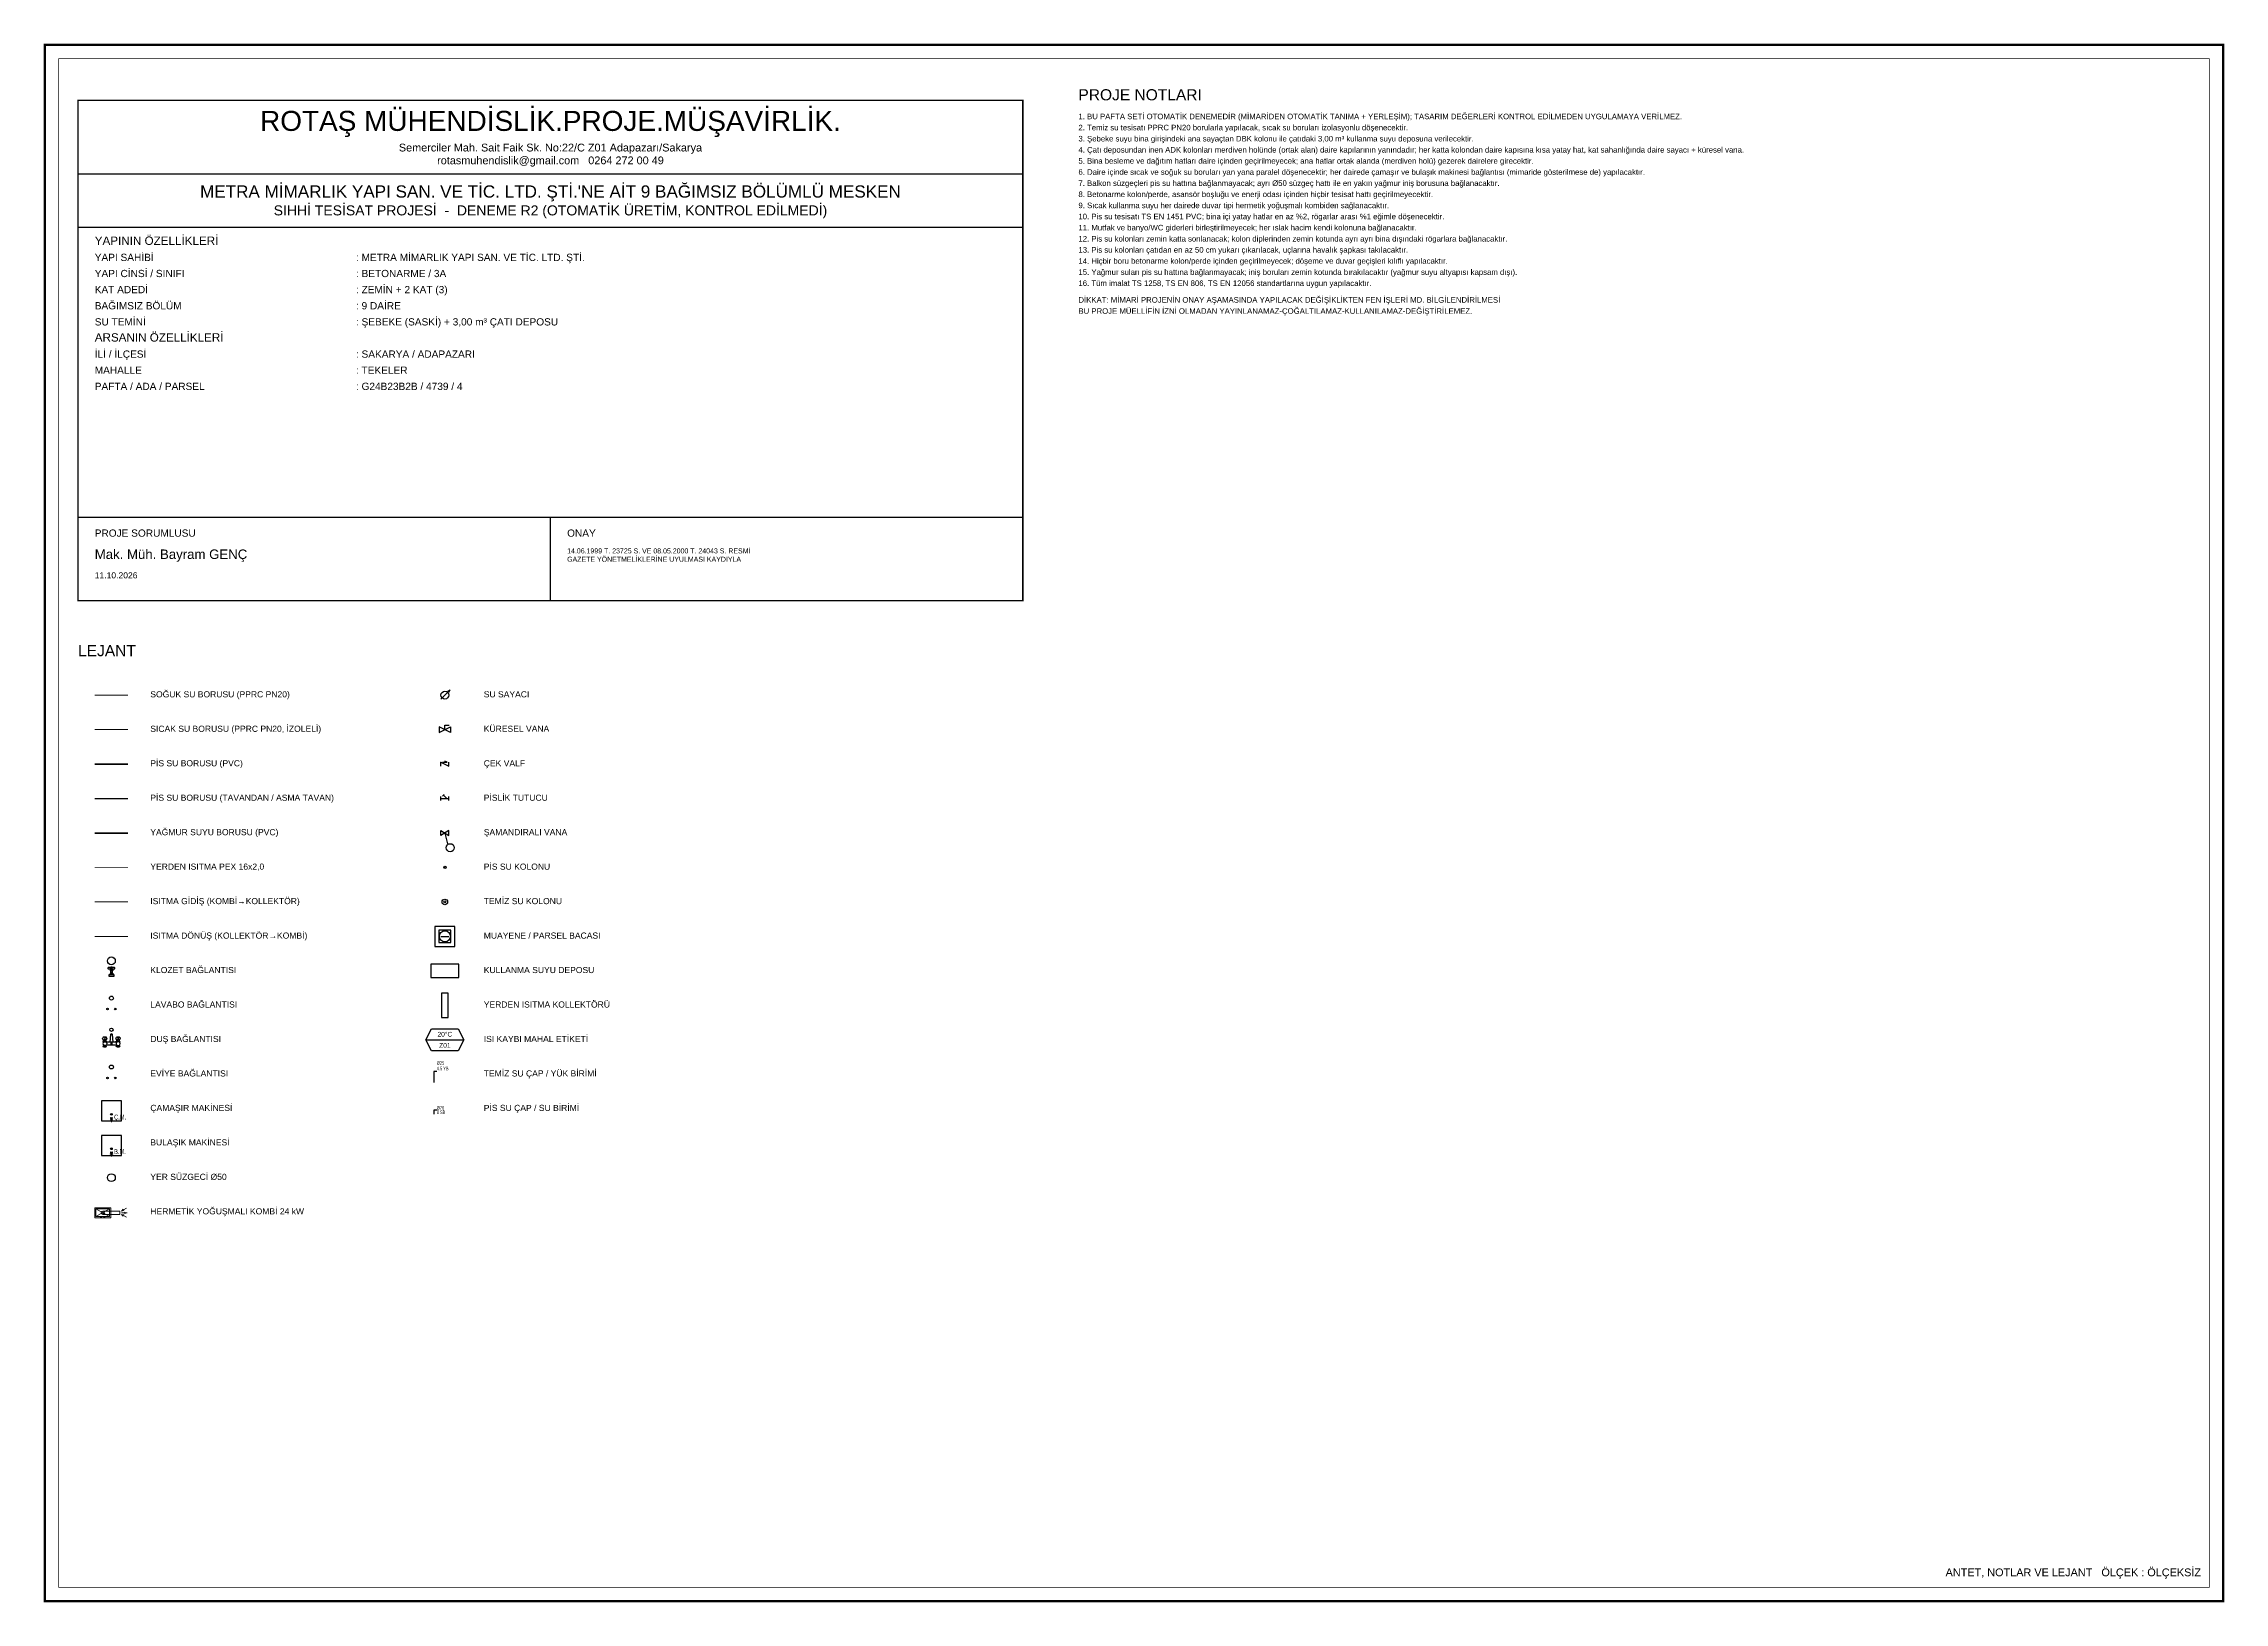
# Model space of a CAD drawing. Header units: centimetres. Extents: x -3962 to 30527, y -2 to 2802.
# Drawn here: x -3962 to -38, y -2 to 2802 of the extents above; entities that cross this region are included whole.
import ezdxf
from ezdxf.enums import TextEntityAlignment as Align

# ---------------------------------------------------------------- set-up
doc = ezdxf.new("R2010")
doc.units = ezdxf.units.CM
for name, pattern in [('BASMA HATTI', [31, 25, -6]), ('DASHED', [18, 12, -6]), ('ISITMA DONUS HATTI', [26, 20, -6]), ('PIS', [38, 30, -8]), ('PISSU HATTI', [26, 20, -6]), ('YAGMUR HATTI', [36, 30, -6])]:
    doc.linetypes.add(name, pattern=pattern)
for name, color, linetype in [('MD-YUK-BIRIMI', 7, 'Continuous'), ('MTY-PISSU-CAP', 211, 'CONTINUOUS'), ('MTY-PISSU-KOLON', 211, 'DASHED'), ('MTY-TEFRIS', 15, 'CONTINUOUS'), ('MTY-TEMIZSU-CAP', 101, 'CONTINUOUS'), ('MTY-VANA', 1, 'CONTINUOUS'), ('MTY-YUK-BIRIMI', 7, 'CONTINUOUS'), ('ROTAS-ISIKAYBIMAHAL', 2, 'CONTINUOUS'), ('ROTAS-ISITMA-DONUS-BORU', 30, 'ISITMA DONUS HATTI'), ('ROTAS-ISITMA-GIDIS-BORU', 10, 'CONTINUOUS'), ('ROTAS-KOLLETOR', 7, 'CONTINUOUS'), ('ROTAS-PAFTA', 7, 'CONTINUOUS'), ('ROTAS-PEX-BORU', 1, 'CONTINUOUS'), ('ROTAS-PIS-SU-BORUSU', 6, 'PIS'), ('ROTAS-PISSU-BORU-TAVANDAN', 6, 'PISSU HATTI'), ('ROTAS-RAST-TEM-SU-DEPOSU', 11, 'CONTINUOUS'), ('ROTAS-ROGAR', 5, 'CONTINUOUS'), ('ROTAS-SICAKSU-BORU', 1, 'BASMA HATTI'), ('ROTAS-SOGUKSU-BORU', 5, 'CONTINUOUS'), ('ROTAS-TEFRIS', 15, 'CONTINUOUS'), ('ROTAS-VANA', 1, 'CONTINUOUS'), ('ROTAS-YAGMUR-BORUSU', 3, 'YAGMUR HATTI'), ('ROTAS-YAZI', 7, 'CONTINUOUS')]:
    doc.layers.add(name, color=color, linetype=linetype)
doc.styles.add('CAP', font='wturkce.SHX', dxfattribs={"width": 0.65})
doc.styles.add('MTY_CAP', font='wturkce.SHX', dxfattribs={"width": 0.65, "height": 20})
doc.styles.add('MTYCAPLT', font='arial.ttf', dxfattribs={"width": 0.65, "height": 1})
doc.styles.add('ROTAS', font='arial.ttf')

# ---------------------------------------------------------------- blocks, each defined once
blk = doc.blocks.new('KLOZET1')
at = {"layer": 'MTY-TEFRIS', "color": 15}
blk.add_lwpolyline([(-3.9, 11.4, 0.414214), (-4.5, 10.8), (-4.5, 10.3, 0.414214), (-3.9, 9.7), (3.9, 9.7, 0.414214), (4.5, 10.3), (4.5, 10.8, 0.414214), (3.9, 11.4)], format="xyb", close=True, dxfattribs=at)
for points in [[(3, 0), (-3, 0), (-3, 2.3), (3, 2.3)], [(-0.8, 11.5), (0.8, 11.5), (0.8, 12), (-0.8, 12)], [(-0.8, 8.9), (0.8, 8.9), (0.8, 9.7), (-0.8, 9.7)]]:
    blk.add_lwpolyline(points, close=True, dxfattribs=at)
for points in [[(-1.6, 8.6), (-1.6, 7.5)], [(-1.6, 4.4), (-1.6, 3.4)], [(-1.3, 3.2), (-1.3, 2.3), (1.4, 2.3), (1.4, 3.2)], [(-1.2, 7.2), (-1.2, 4.8)], [(1.1, 8.9), (-1.1, 8.9)], [(-1.1, 7.3), (1.1, 7.3)], [(1.1, 4.7), (-1.1, 4.7)], [(-1.1, 3.1), (1.1, 3.1)], [(-0.5, 8.6), (-0.5, 7.5)], [(-0.5, 4.4), (-0.5, 3.4)], [(0.6, 8.6), (0.6, 7.5)], [(0.6, 4.4), (0.6, 3.4)], [(1.3, 4.8), (1.3, 5.2), (1.3, 7.2)], [(1.7, 8.6), (1.7, 7.5)], [(1.7, 4.4), (1.7, 3.4)]]:
    blk.add_lwpolyline(points, dxfattribs=at)
at = {"layer": 'MTY-TEFRIS', "color": 15, "elevation": 0}
for points in [[(-1, 10.3), (-1, 10.8, -0.414214), (-0.4, 11.4)], [(1, 10.3), (1, 10.8, 0.414214), (0.4, 11.4)]]:
    blk.add_lwpolyline(points, format="xyb", dxfattribs=at)
at = {"layer": 'MTY-TEFRIS', "color": 6}
blk.add_circle((0, 20), 5, dxfattribs=at)
at = {"layer": 'MTY-TEFRIS', "color": 15}
for centre, radius, start, end in [((-1.1, 8.1), 0.734, 41.7592, 138.241), ((-1.1, 8), 0.734, 221.7593, 318.2408), ((-1.1, 4), 0.734, 41.7592, 138.241), ((-1.1, 3.8), 0.734, 221.7593, 318.2408), ((-0.4, 10.3, 0), 0.641, 179.9998, 270.0001), ((0, 8.1), 0.734, 41.7592, 138.241), ((0, 8), 0.734, 221.7593, 318.2408), ((0, 4), 0.734, 41.7592, 138.241), ((0, 3.8), 0.734, 221.7593, 318.2408), ((0.4, 10.3, 0), 0.641, 270.0001, 0), ((1.1, 8.1), 0.734, 41.7592, 138.241), ((1.1, 8), 0.734, 221.7593, 318.2408), ((1.1, 4), 0.734, 41.7592, 138.241), ((1.1, 3.8), 0.734, 221.7593, 318.2408)]:
    blk.add_arc(centre, radius, start, end, dxfattribs=at)
at = {"layer": 'MD-YUK-BIRIMI', "color": 6, "style": 'MTYCAPLT', "width": 0.65}
for tag, p in [('PSCP_001', (-1.3, 24.5)), ('PS_001', (-0.6, 19.5))]:
    blk.add_attdef(tag, p, '', height=1, dxfattribs=at)
at = {"layer": 'MD-YUK-BIRIMI', "color": 3, "style": 'MTYCAPLT', "width": 0.65}
for tag, p in [('SOCP_001', (-1.3, 1.8)), ('SO_001', (-0.7, -0.5))]:
    blk.add_attdef(tag, p, '', height=1, dxfattribs=at)
blk = doc.blocks.new('LAVABO1')
at = {"layer": 'MTY-TEFRIS', "color": 3, "ltscale": 10}
blk.add_circle((-5, 1), 1, dxfattribs=at)
at = {"layer": 'MTY-TEFRIS', "color": 6}
blk.add_circle((0, 15), 2.5, dxfattribs=at)
at = {"layer": 'MTY-TEFRIS', "color": 1, "ltscale": 10}
blk.add_circle((5, 1), 1, dxfattribs=at)
at = {"layer": 'MD-YUK-BIRIMI', "color": 3, "style": 'MTYCAPLT', "width": 0.65}
for tag, p in [('SOCP_001', (-6.3, -0.5)), ('SO_001', (-5.7, 0.5))]:
    blk.add_attdef(tag, p, '', height=1, dxfattribs=at)
at = {"layer": 'MD-YUK-BIRIMI', "color": 6, "style": 'MTYCAPLT', "width": 0.65}
for tag, p in [('PSCP_001', (-1.3, 17)), ('PS_001', (-0.6, 14.5))]:
    blk.add_attdef(tag, p, '', height=1, dxfattribs=at)
at = {"layer": 'MD-YUK-BIRIMI', "color": 1, "style": 'MTYCAPLT', "width": 0.65}
for tag, p in [('SCCP_001', (3.7, -0.5)), ('SC_001', (4.4, 0.5))]:
    blk.add_attdef(tag, p, '', height=1, dxfattribs=at)
blk = doc.blocks.new('DUS TEKNESI1')
at = {"layer": 'MTY-TEFRIS'}
for points in [[(-10, 13.9), (-10, 12.2, -0.146062), (-11.3, 8.9, 0.113221), (-13.3, 11.5, -0.416893), (-13.3, 12)], [(-6.7, 12, -0.17585), (-7.5, 13.9), (-12.5, 13.9, -0.17585), (-13.3, 12)], [(-12.8, 0.5), (-12.8, 0), (-10, 0), (-7.2, 0), (-7.2, 0.5, 0.153746), (-12.8, 0.5), (-10, 0.5), (-7.2, 0.5)], [(-8.6, 6.9, -0.601952), (-8.6, 1.6), (-8.6, 0.8)], [(0, 18.4), (-0.6, 18.4, 0.391322), (-1.3, 17.8), (-2.2, 6.3)], [(0, 18.4), (0.6, 18.4, -0.391322), (1.3, 17.8), (2.2, 6.3)], [(6.7, 12, 0.17585), (7.5, 13.9), (12.5, 13.9, 0.17585), (13.3, 12)], [(8.6, 6.9, 0.601952), (8.6, 1.6), (11.4, 1.6, 0.601952), (11.4, 6.9)], [(12.8, 0.5), (12.8, 0), (10, 0), (7.2, 0), (7.2, 0.5, -0.153746), (12.8, 0.5), (10, 0.5), (7.2, 0.5)], [(10, 13.9), (10, 12.2, 0.146062), (11.3, 8.9, -0.113221), (13.3, 11.5)]]:
    blk.add_lwpolyline(points, format="xyb", dxfattribs=at)
for points in [[(-12.8, 7.5), (-10, 7.5), (-7.2, 7.5), (-7.2, 8), (-10, 8), (-12.8, 8)], [(-8.6, 0), (-8.6, -1), (-11.4, -1), (-11.4, 0)], [(12.8, 7.5), (10, 7.5), (7.2, 7.5), (7.2, 8), (10, 8), (12.8, 8)], [(11.4, 0), (11.4, -1), (8.6, -1), (8.6, 0)]]:
    blk.add_lwpolyline(points, close=True, dxfattribs=at)
for points in [[(-11.6, 9.5), (-11.6, 8)], [(-11.4, 7.5), (-11.4, 6.9), (-8.6, 6.9)], [(-8.6, 1.6), (-11.4, 1.6), (-11.4, 0.8)], [(-8.6, 7.5), (-8.6, 6.9)], [(-8.4, 9.5), (-8.4, 8)], [(7.8, 6.3), (-7.8, 6.3)], [(-7.8, 2.3), (7.8, 2.3)], [(8.4, 9.5), (8.4, 8)], [(11.4, 7.5), (11.4, 6.9), (8.6, 6.9)], [(8.6, 7.5), (8.6, 6.9)], [(8.6, 1.6), (8.6, 0.8)], [(11.4, 1.6), (11.4, 0.8)], [(11.6, 9.5), (11.6, 8)]]:
    blk.add_lwpolyline(points, dxfattribs=at)
at = {"layer": 'MTY-TEFRIS', "color": 6}
blk.add_circle((0, 25), 2.5, dxfattribs=at)
at = {"layer": 'MTY-TEFRIS'}
for centre, radius, start, end in [((-10, 4.3), 2.96, 117.9084, 242.0919), ((-10, 2.2), 11.8, 79.4131, 100.5868), ((-3.8, 12.8), 6.25, 185.208, 218.4476), ((-2, 5.9), 7.27, 130.2551, 156.0938), ((-6.9, 11.7), 0.344, 310.5655, 41.0891), ((0, 17.2), 1.6, 330.6975, 209.3026), ((0, 4.3), 1.37, 90.0002, 270.0001), ((0, 4.3), 1.37, 270.0001, 90.0002), ((6.9, 11.7), 0.344, 138.9108, 229.4346), ((2, 5.9), 7.27, 23.9063, 49.7447), ((10, 2.2), 11.8, 79.4131, 100.5868), ((3.8, 12.8), 6.25, 321.5525, 354.7921), ((13.1, 11.7), 0.344, 310.5655, 41.0891)]:
    blk.add_arc(centre, radius, start, end, dxfattribs=at)
at = {"layer": 'MD-YUK-BIRIMI', "color": 3, "style": 'MTYCAPLT', "width": 0.65}
for tag, p in [('SO_001', (-10.7, -0.5)), ('SOCP_001', (-11.3, -1.5))]:
    blk.add_attdef(tag, p, '', height=1, dxfattribs=at)
at = {"layer": 'MD-YUK-BIRIMI', "color": 6, "style": 'MTYCAPLT', "width": 0.65}
for tag, p in [('PSCP_001', (-1.3, 27)), ('PS_001', (-0.6, 24.5))]:
    blk.add_attdef(tag, p, '', height=1, dxfattribs=at)
at = {"layer": 'MD-YUK-BIRIMI', "color": 1, "style": 'MTYCAPLT', "width": 0.65}
for tag, p in [('SC_001', (9.4, -0.5)), ('SCCP_001', (8.7, -1.5))]:
    blk.add_attdef(tag, p, '', height=1, dxfattribs=at)
blk = doc.blocks.new('EVIYE1')
at = {"layer": 'MTY-TEFRIS', "color": 3, "ltscale": 10}
blk.add_circle((-5, 1), 1, dxfattribs=at)
at = {"layer": 'MTY-TEFRIS', "color": 6}
blk.add_circle((0, 15), 2.5, dxfattribs=at)
at = {"layer": 'MTY-TEFRIS', "color": 1, "ltscale": 10}
blk.add_circle((5, 1), 1, dxfattribs=at)
at = {"layer": 'MD-YUK-BIRIMI', "color": 3, "style": 'MTYCAPLT', "width": 0.65}
for tag, p in [('SOCP_001', (-6.3, -0.5)), ('SO_001', (-5.7, 0.5))]:
    blk.add_attdef(tag, p, '', height=1, dxfattribs=at)
at = {"layer": 'MD-YUK-BIRIMI', "color": 6, "style": 'MTYCAPLT', "width": 0.65}
for tag, p in [('PSCP_001', (-1.3, 17)), ('PS_001', (-0.6, 14.5))]:
    blk.add_attdef(tag, p, '', height=1, dxfattribs=at)
at = {"layer": 'MD-YUK-BIRIMI', "color": 1, "style": 'MTYCAPLT', "width": 0.65}
for tag, p in [('SCCP_001', (3.7, -0.5)), ('SC_001', (4.4, 0.5))]:
    blk.add_attdef(tag, p, '', height=1, dxfattribs=at)
blk = doc.blocks.new('CAMASIR MAKINASI1')
at = {"layer": 'MTY-TEFRIS'}
for p, q in [((-0.9, 0), (-0.9, -1.5)), ((-0.9, -1.5), (1.1, -1.5)), ((1.1, -1.5), (1.1, 0))]:
    blk.add_line(p, q, dxfattribs=at)
for points in [[(-30, 0), (30, 0), (30, 60), (-30, 60)], [(2.5, 0.4), (2.5, 0), (-2.5, 0), (-2.5, 0.4)]]:
    blk.add_lwpolyline(points, close=True, dxfattribs=at)
for points in [[(-1.8, 8.2, 0.414214), (-1.4, 8.2), (-1.3, 8.2, 0.414214), (-1.3, 8.7), (-2.1, 9.4, 0.414214), (-2.5, 9.4), (-2.6, 9.3, 0.414214), (-2.6, 8.9)], [(-1.8, 5.3, -0.414214), (-1.4, 5.3), (-1.3, 5.2, -0.414214), (-1.3, 4.8), (-2.1, 4, -0.414214), (-2.5, 4), (-2.6, 4.1, -0.414214), (-2.6, 4.6)], [(1.5, 8.7, 0.414214), (1.5, 8.2), (1.6, 8.2, 0.414214), (2, 8.2), (2.8, 8.9, 0.414214), (2.8, 9.3), (2.7, 9.4, 0.414214), (2.3, 9.4)], [(1.5, 4.8, -0.414214), (1.5, 5.2), (1.6, 5.3, -0.414214), (2, 5.3), (2.8, 4.6, -0.414214), (2.8, 4.1), (2.7, 4, -0.414214), (2.3, 4)]]:
    blk.add_lwpolyline(points, format="xyb", close=True, dxfattribs=at)
for points in [[(-1.5, 8.1), (-1.1, 7.7)], [(-1.5, 5.3), (-1.1, 5.7)], [(-1.3, 8.3), (-0.9, 7.9)], [(-1.3, 5.2), (-0.9, 5.6)], [(-0.9, 4.4), (-0.9, 0.4)], [(1.5, 8.3), (1.1, 7.9)], [(1.5, 5.2), (1.1, 5.6)], [(1.1, 4.4), (1.1, 0.4)], [(1.6, 8.1), (1.3, 7.7)], [(1.6, 5.3), (1.3, 5.7)]]:
    blk.add_lwpolyline(points, dxfattribs=at)
at = {"layer": 'MTY-TEFRIS', "color": 6}
blk.add_circle((0, 20), 2.5, dxfattribs=at)
at = {"layer": 'MTY-TEFRIS'}
for radius in [1.54, 0.581]:
    blk.add_circle((0.1, 6.7), radius, dxfattribs=at)
for start, end in [(143.13402, 216.86567), (53.13416, 126.86603), (233.13424, 306.86588), (323.13387, 36.86588)]:
    blk.add_arc((0.1, 6.7), 2.51, start, end, dxfattribs=at)
at = {"layer": 'MD-YUK-BIRIMI', "color": 6, "style": 'MTYCAPLT', "width": 0.65}
for tag, p in [('PSCP_001', (-1.3, 22)), ('PS_001', (-0.6, 19.5))]:
    blk.add_attdef(tag, p, '', height=1, dxfattribs=at)
at = {"layer": 'MD-YUK-BIRIMI', "color": 3, "style": 'MTYCAPLT', "width": 0.65}
for tag, p in [('SO_001', (-0.7, -0.5)), ('SOCP_001', (-1.2, -2))]:
    blk.add_attdef(tag, p, '', height=1, dxfattribs=at)
at = {"layer": 'MTY-TEFRIS', "color": 15, "style": 'MTYCAPLT', "width": 0.65}
blk.add_text('Ç.M.', height=15, dxfattribs=at).set_placement((8.1, 11.6), align=Align.MIDDLE_LEFT)
blk = doc.blocks.new('BULASIK MAKINASI1')
at = {"layer": 'MTY-TEFRIS'}
for p, q in [((-0.9, 0), (-0.9, -1.5)), ((-0.9, -1.5), (1.1, -1.5)), ((1.1, -1.5), (1.1, 0))]:
    blk.add_line(p, q, dxfattribs=at)
at = {"layer": 'MTY-TEFRIS', "color": 15}
blk.add_lwpolyline([(-30, 0), (30, 0), (30, 60), (-30, 60)], close=True, dxfattribs=at)
at = {"layer": 'MTY-TEFRIS'}
for points in [[(-1.8, 8.2, 0.414214), (-1.4, 8.2), (-1.3, 8.2, 0.414214), (-1.3, 8.7), (-2.1, 9.4, 0.414214), (-2.5, 9.4), (-2.6, 9.3, 0.414214), (-2.6, 8.9)], [(-1.8, 5.3, -0.414214), (-1.4, 5.3), (-1.3, 5.2, -0.414214), (-1.3, 4.8), (-2.1, 4, -0.414214), (-2.5, 4), (-2.6, 4.1, -0.414214), (-2.6, 4.6)], [(1.5, 8.7, 0.414214), (1.5, 8.2), (1.6, 8.2, 0.414214), (2, 8.2), (2.8, 8.9, 0.414214), (2.8, 9.3), (2.7, 9.4, 0.414214), (2.3, 9.4)], [(1.5, 4.8, -0.414214), (1.5, 5.2), (1.6, 5.3, -0.414214), (2, 5.3), (2.8, 4.6, -0.414214), (2.8, 4.1), (2.7, 4, -0.414214), (2.3, 4)]]:
    blk.add_lwpolyline(points, format="xyb", close=True, dxfattribs=at)
blk.add_lwpolyline([(2.5, 0.4), (2.5, 0), (-2.5, 0), (-2.5, 0.4)], close=True, dxfattribs=at)
for points in [[(-1.5, 8.1), (-1.1, 7.7)], [(-1.5, 5.3), (-1.1, 5.7)], [(-1.3, 8.3), (-0.9, 7.9)], [(-1.3, 5.2), (-0.9, 5.6)], [(-0.9, 4.4), (-0.9, 0.4)], [(1.5, 8.3), (1.1, 7.9)], [(1.5, 5.2), (1.1, 5.6)], [(1.1, 4.4), (1.1, 0.4)], [(1.6, 8.1), (1.3, 7.7)], [(1.6, 5.3), (1.3, 5.7)]]:
    blk.add_lwpolyline(points, dxfattribs=at)
at = {"layer": 'MTY-TEFRIS', "color": 6}
blk.add_circle((0, 20), 2.5, dxfattribs=at)
at = {"layer": 'MTY-TEFRIS'}
for radius in [1.54, 0.581]:
    blk.add_circle((0.1, 6.7), radius, dxfattribs=at)
for start, end in [(143.13402, 216.86567), (53.13416, 126.86603), (233.13424, 306.86588), (323.13387, 36.86588)]:
    blk.add_arc((0.1, 6.7), 2.51, start, end, dxfattribs=at)
at = {"layer": 'MD-YUK-BIRIMI', "color": 6, "style": 'MTYCAPLT', "width": 0.65}
for tag, p in [('PSCP', (0, 22.5)), ('PS', (0, 20))]:
    blk.add_attdef(tag, text='', height=1, dxfattribs=at).set_placement(p, align=Align.MIDDLE_CENTER)
at = {"layer": 'MD-YUK-BIRIMI', "color": 3, "style": 'MTYCAPLT', "width": 0.65}
for tag, p in [('SO', (0, 0)), ('SOCP', (0.1, -1.5))]:
    blk.add_attdef(tag, text='', height=1, dxfattribs=at).set_placement(p, align=Align.MIDDLE_CENTER)
at = {"layer": 'MTY-TEFRIS', "color": 15, "style": 'MTYCAPLT', "width": 0.65}
blk.add_text('B.M.', height=15, dxfattribs=at).set_placement((8.1, 11.6), align=Align.MIDDLE_LEFT)
blk = doc.blocks.new('YER SUZGECI DN501')
at = {"layer": 'MTY-TEFRIS', "color": 6}
blk.add_circle((0, 0), 3.5, dxfattribs=at)
at = {"layer": 'MD-YUK-BIRIMI', "color": 6, "style": 'MTYCAPLT', "width": 0.65}
for tag, p in [('PSCP_001', (-1.3, 0.7)), ('PS_001', (-0.6, -0.5))]:
    blk.add_attdef(tag, p, '', height=1, dxfattribs=at)
blk = doc.blocks.new('KOMBI1')
at = {"layer": 'MTY-TEFRIS', "color": 1, "lineweight": 20, "ltscale": 40}
for p, q in [((19.5, 17.5), (3.4, 26.6)), ((19.5, 12.5), (3.4, 3.4)), ((18.9, 15), (28.9, 15)), ((23.9, 20), (23.9, 10)), ((44.4, 26.6), (28.2, 17.5)), ((44.4, 3.4), (28.2, 12.5))]:
    blk.add_line(p, q, dxfattribs=at)
at = {"layer": 'MTY-TEFRIS', "color": 7, "lineweight": 20, "ltscale": 40}
for p, q in [((23.9, 20), (75.3, 20)), ((23.9, 10), (75.3, 10)), ((75.3, 20), (75.3, 10)), ((85.4, 25.3), (80.3, 20)), ((87.4, 21.8), (80.3, 20)), ((80.3, 15), (90.3, 15)), ((87.4, 8.2), (80.3, 10)), ((85.4, 4.7), (80.3, 10)), ((86.4, 23.6), (85.4, 25.3)), ((86.4, 6.5), (85.4, 4.7)), ((95, 28.6), (86.4, 23.6)), ((86.4, 23.6), (87.4, 21.8)), ((86.4, 6.5), (87.4, 8.2)), ((95, 1.4), (86.4, 6.5)), ((90.3, 15), (90.3, 17)), ((90.3, 17), (97.3, 15)), ((90.3, 15), (90.3, 13)), ((90.3, 13), (97.3, 15))]:
    blk.add_line(p, q, dxfattribs=at)
blk.add_lwpolyline([(0, 0), (47.8, 0), (47.8, 30), (0, 30)], close=True, dxfattribs=at)
at = {"layer": 'MTY-TEFRIS', "color": 1, "lineweight": 20, "ltscale": 40}
blk.add_lwpolyline([(3.4, 3.4), (44.4, 3.4), (44.4, 26.6), (3.4, 26.6)], close=True, dxfattribs=at)
at = {"layer": 'MTY-TEFRIS', "color": 3, "ltscale": 10}
blk.add_circle((18.9, 1), 1, dxfattribs=at)
at = {"layer": 'MTY-TEFRIS', "color": 7, "lineweight": 20, "ltscale": 40}
blk.add_circle((23.9, 15), 5, dxfattribs=at)
at = {"layer": 'MTY-TEFRIS', "color": 1, "ltscale": 10}
blk.add_circle((28.9, 1), 1, dxfattribs=at)
at = {"layer": 'MD-YUK-BIRIMI', "color": 3, "style": 'MTYCAPLT', "width": 0.65}
for tag, p in [('SOCP_001', (17.6, -0.5)), ('SO_001', (18.2, 0.5))]:
    blk.add_attdef(tag, p, '', height=1, dxfattribs=at)
at = {"layer": 'MD-YUK-BIRIMI', "color": 1, "style": 'MTYCAPLT', "width": 0.65}
for tag, p in [('SCCP_001', (27.6, -0.5)), ('SC_001', (28.3, 0.5))]:
    blk.add_attdef(tag, p, '', height=1, dxfattribs=at)
blk = doc.blocks.new('MTY-SU SAYACI')
at = {"layer": 'MTY-VANA'}
blk.add_hatch(color=256, dxfattribs=at).paths.add_polyline_path([(9.8, 9.8), (5.6, 7), (7, 5.6)])
for p, q in [((-7.3, -7.3), (6.3, 6.3)), ((5.6, 7), (9.8, 9.8)), ((7, 5.6), (5.6, 7)), ((7, 5.6), (9.8, 9.8))]:
    blk.add_line(p, q, dxfattribs=at)
blk.add_circle((0, 0), 7, dxfattribs=at)
blk.add_attdef('CAP', (2, 0.9), '', height=2.5, rotation=225, dxfattribs=at)
blk = doc.blocks.new('MTY-KURESEL VANA')
at = {"layer": 'MTY-VANA'}
for p, q in [((0, 0), (0, 8)), ((0, 8), (8, 8))]:
    blk.add_line(p, q, dxfattribs=at)
blk.add_lwpolyline([(-10, 5), (-10, -5), (10, 5), (10, -5), (-10, 5)], dxfattribs=at)
at = {"layer": 'MTY-VANA', "style": 'MTYCAPLT', "width": 0.65}
blk.add_attdef('CAP', text='', height=10, dxfattribs=at).set_placement((-1.1, 0), align=Align.CENTER)
blk = doc.blocks.new('MTY-CEKVALF VANA')
at = {"layer": 'MTY-VANA'}
h = blk.add_hatch(color=256, dxfattribs=at)
edge = h.paths.add_edge_path()
edge.add_arc((-10, 5), 1.41, 180, 540, ccw=False)
for p, q in [((-10, -5), (-10, 5)), ((-10, 5), (10, -5)), ((-5.6, 5), (5.6, 5)), ((5.6, 5), (0, 7.3)), ((10, -5), (10, 5))]:
    blk.add_line(p, q, dxfattribs=at)
at = {"layer": 'MTY-VANA', "style": 'CAP', "width": 0.65}
blk.add_attdef('CAP', text='', height=5, rotation=153.4349, dxfattribs=at).set_placement((0, 0), align=Align.CENTER)
blk = doc.blocks.new('MTY-PISLIK TUTUCU')
at = {"layer": 'MTY-VANA'}
for p, q in [((-10, -5), (-10, 5)), ((-10, 0), (10, 0)), ((10, -5), (10, 5))]:
    blk.add_line(p, q, dxfattribs=at)
at = {"layer": 'MTY-VANA', "color": 1, "ltscale": 75}
for p, q in [((-6.1, 5.8), (-1.4, 10.5)), ((5.1, 0), (-3.7, 8.1))]:
    blk.add_line(p, q, dxfattribs=at)
at = {"layer": 'MTY-VANA', "style": 'CAP', "width": 0.65}
blk.add_attdef('CAP', text='', height=5, dxfattribs=at).set_placement((0, 0), align=Align.CENTER)
blk = doc.blocks.new('MTY-PIS SU KOLON')
at = {"layer": 'MTY-PISSU-KOLON', "linetype": 'Continuous', "lineweight": -3}
blk.add_hatch(color=256, dxfattribs=at).paths.add_polyline_path([(-2.7, -0.1, 0.848135), (0, -0.1, -0.848135), (2.7, -0.1, 0.414214), (0, 2.6, 0.414214)])
blk.add_circle((0, 0), 3.5, dxfattribs=at)
blk = doc.blocks.new('MTY-TEMIZ SU CAP MB')
at = {"layer": 'MTY-TEMIZSU-CAP'}
for p, q in [((0.83, 3.1), (0, 3.1)), ((0, 3.1), (0, 0))]:
    blk.add_line(p, q, dxfattribs=at)
at = {"layer": 'MTY-TEMIZSU-CAP', "style": 'MTY_CAP', "width": 0.65}
for tag, p in [('SOCP_001', (0.83, 4.92)), ('SCCP_001', (0.83, 1.92))]:
    blk.add_attdef(tag, p, '', height=1, dxfattribs=at)
at = {"layer": 'MTY-YUK-BIRIMI', "color": 101, "style": 'MTY_CAP', "width": 0.65}
for tag, p in [('SO_001', (0.83, 3.42)), ('SC_001', (0.83, 0.42))]:
    blk.add_attdef(tag, p, '', height=1, dxfattribs=at)
blk = doc.blocks.new('MTY-PIS SU CAP SB')
at = {"layer": 'MTY-PISSU-CAP'}
for p, q in [((0.83, 1.17), (0, 1.17)), ((0, 1.17), (0, 0))]:
    blk.add_line(p, q, dxfattribs=at)
at = {"layer": 'MTY-PISSU-CAP', "style": 'MTY_CAP', "width": 0.65}
blk.add_attdef('PSCP_001', (0.83, 1.29), '', height=1, dxfattribs=at)
at = {"layer": 'MTY-YUK-BIRIMI', "color": 211, "style": 'MTY_CAP', "width": 0.65}
blk.add_attdef('PS_001', (0.83, 0.07), '', height=1, dxfattribs=at)

msp = doc.modelspace()

# ---------------------------------------------------------------- linework, layer by layer
at = {"layer": 'ROTAS-ISIKAYBIMAHAL'}
msp.add_line((-3274, 1010), (-3206, 1010), dxfattribs=at)
msp.add_lwpolyline([(-3274, 1010), (-3264, 1030), (-3216, 1030), (-3206, 1010), (-3216, 990), (-3264, 990)], close=True, dxfattribs=at)
at = {"layer": 'ROTAS-ISITMA-DONUS-BORU', "const_width": 2}
msp.add_lwpolyline([(-3870, 1196), (-3810, 1196)], dxfattribs=at)
at = {"layer": 'ROTAS-ISITMA-GIDIS-BORU', "const_width": 2}
msp.add_lwpolyline([(-3870, 1258), (-3810, 1258)], dxfattribs=at)
at = {"layer": 'ROTAS-KOLLETOR'}
msp.add_lwpolyline([(-3246, 1050), (-3234, 1050), (-3234, 1094), (-3246, 1094)], close=True, dxfattribs=at)
at = {"layer": 'ROTAS-PAFTA'}
for p, q in [((-3900, 2568), (-2200, 2568)), ((-3900, 2472), (-2200, 2472)), ((-3900, 1950), (-2200, 1950)), ((-3050, 1800), (-3050, 1950))]:
    msp.add_line(p, q, dxfattribs=at)
for points, const_width in [([(-3960, 0), (-40, 0), (-40, 2800), (-3960, 2800)], 4), ([(-3935, 25), (-65, 25), (-65, 2775), (-3935, 2775)], 1), ([(-3900, 1800), (-2200, 1800), (-2200, 2700), (-3900, 2700)], 2.5)]:
    msp.add_lwpolyline(points, close=True, dxfattribs=dict(at, const_width=const_width))
at = {"layer": 'ROTAS-PEX-BORU', "const_width": 1.2}
msp.add_lwpolyline([(-3870, 1320), (-3810, 1320)], dxfattribs=at)
at = {"layer": 'ROTAS-PIS-SU-BORUSU', "const_width": 3}
msp.add_lwpolyline([(-3870, 1506), (-3810, 1506)], dxfattribs=at)
at = {"layer": 'ROTAS-PISSU-BORU-TAVANDAN', "const_width": 2.5}
msp.add_lwpolyline([(-3870, 1444), (-3810, 1444)], dxfattribs=at)
at = {"layer": 'ROTAS-RAST-TEM-SU-DEPOSU'}
msp.add_lwpolyline([(-3265, 1122), (-3215, 1122), (-3215, 1146), (-3265, 1146)], close=True, dxfattribs=at)
at = {"layer": 'ROTAS-ROGAR'}
msp.add_line((-3247.2, 1196), (-3232.8, 1196), dxfattribs=at)
for points in [[(-3258, 1178), (-3222, 1178), (-3222, 1214), (-3258, 1214)], [(-3251, 1185), (-3229, 1185), (-3229, 1207), (-3251, 1207)]]:
    msp.add_lwpolyline(points, close=True, dxfattribs=at)
msp.add_circle((-3240, 1196), 9.9, dxfattribs=at)
at = {"layer": 'ROTAS-SICAKSU-BORU', "const_width": 2}
msp.add_lwpolyline([(-3870, 1568), (-3810, 1568)], dxfattribs=at)
at = {"layer": 'ROTAS-SOGUKSU-BORU', "const_width": 2}
msp.add_lwpolyline([(-3870, 1630), (-3810, 1630)], dxfattribs=at)
at = {"layer": 'ROTAS-SOGUKSU-BORU'}
for radius in [5, 1.75]:
    msp.add_circle((-3240, 1258), radius, dxfattribs=at)
at = {"layer": 'ROTAS-VANA'}
msp.add_line((-3240, 1382), (-3235.2, 1362.8), dxfattribs=at)
msp.add_lwpolyline([(-3247.2, 1386.3), (-3232.8, 1377.7), (-3232.8, 1386.3), (-3247.2, 1377.7)], close=True, dxfattribs=at)
msp.add_circle((-3230.4, 1355.6), 7.2, dxfattribs=at)
at = {"layer": 'ROTAS-YAGMUR-BORUSU', "const_width": 3}
msp.add_lwpolyline([(-3870, 1382), (-3810, 1382)], dxfattribs=at)

# ---------------------------------------------------------------- block references
at = {"layer": 'ROTAS-TEFRIS'}
msp.add_blockref('MTY-KURESEL VANA', (-3240, 1568), dxfattribs=at)
for name, p, xscale, yscale in [('MTY-PIS SU KOLON', (-3240, 1320), 0.6, 0.6), ('KLOZET1', (-3840, 1124), 1.4, 1.4), ('LAVABO1', (-3840, 1064), 1.4, 1.4), ('DUS TEKNESI1', (-3840, 998), 1.2, 1.2), ('EVIYE1', (-3840, 940), 1.4, 1.4), ('CAMASIR MAKINASI1', (-3840, 864), 0.6, 0.6), ('BULASIK MAKINASI1', (-3840, 802), 0.6, 0.6), ('YER SUZGECI DN501', (-3840, 762), 2, 2), ('KOMBI1', (-3870, 690), 0.6, 0.6)]:
    msp.add_blockref(name, p, dxfattribs=dict(at, xscale=xscale, yscale=yscale))
ref = msp.add_blockref('MTY-TEMIZ SU CAP MB', (-3260, 933), dxfattribs=dict(at, xscale=6.5, yscale=6.5))
ref.add_attrib('SO_001', '4.5 YB', (-3254.6, 955.2), dxfattribs={"color": 101, "height": 6.5, "style": 'MTY_CAP', "width": 0.65})
ref.add_attrib('SOCP_001', 'Ø25', (-3254.6, 965), dxfattribs={"height": 6.5, "style": 'MTY_CAP', "width": 0.65})
ref = msp.add_blockref('MTY-PIS SU CAP SB', (-3260, 876), dxfattribs=dict(at, xscale=6.5, yscale=6.5))
ref.add_attrib('PSCP_001', 'Ø70', (-3254.6, 884.4), dxfattribs={"height": 6.5, "style": 'MTY_CAP', "width": 0.65})
ref.add_attrib('PS_001', '8 SB', (-3254.6, 876.4), dxfattribs={"color": 211, "height": 6.5, "style": 'MTY_CAP', "width": 0.65})
at = {"layer": 'ROTAS-VANA'}
msp.add_blockref('MTY-SU SAYACI', (-3240, 1630), dxfattribs=at)
at = {"layer": 'ROTAS-VANA', "xscale": 0.72, "yscale": 0.72}
for name, p in [('MTY-CEKVALF VANA', (-3240, 1506)), ('MTY-PISLIK TUTUCU', (-3240, 1444))]:
    msp.add_blockref(name, p, dxfattribs=at)

# ---------------------------------------------------------------- texts
at = {"layer": 'ROTAS-ISIKAYBIMAHAL', "style": 'ROTAS'}
for s, p in [('20°C', (-3240, 1020)), ('Z01', (-3240, 1000))]:
    msp.add_text(s, height=8.5, dxfattribs=at).set_placement(p, align=Align.MIDDLE_CENTER)
at = {"layer": 'ROTAS-PAFTA', "style": 'ROTAS'}
msp.add_text('ANTET, NOTLAR VE LEJANT   ÖLÇEK : ÖLÇEKSİZ', height=14, dxfattribs=at).set_placement((-80, 45), align=Align.RIGHT)
at = {"layer": 'ROTAS-YAZI', "style": 'ROTAS'}
for s, height, p in [('PROJE NOTLARI', 20, (-2100, 2700)), ('1. BU PAFTA SETİ OTOMATİK DENEMEDİR (MİMARİDEN OTOMATİK TANIMA + YERLEŞİM); TASARIM DEĞERLERİ KONTROL EDİLMEDEN UYGULAMAYA VERİLMEZ.', 10, (-2100, 2666)), ('3. Şebeke suyu bina girişindeki ana sayaçtan DBK kolonu ile çatıdaki 3,00 m³ kullanma suyu deposuna verilecektir.', 10, (-2100, 2626)), ('2. Temiz su tesisatı PPRC PN20 borularla yapılacak, sıcak su boruları izolasyonlu döşenecektir.', 10, (-2100, 2646)), ('4. Çatı deposundan inen ADK kolonları merdiven holünde (ortak alan) daire kapılarının yanındadır; her katta kolondan daire kapısına kısa yatay hat, kat sahanlığında daire sayacı + küresel vana.', 10, (-2100, 2606)), ('5. Bina besleme ve dağıtım hatları daire içinden geçirilmeyecek; ana hatlar ortak alanda (merdiven holü) gezerek dairelere girecektir.', 10, (-2100, 2586)), ('6. Daire içinde sıcak ve soğuk su boruları yan yana paralel döşenecektir; her dairede çamaşır ve bulaşık makinesi bağlantısı (mimaride gösterilmese de) yapılacaktır.', 10, (-2100, 2566)), ('7. Balkon süzgeçleri pis su hattına bağlanmayacak; ayrı Ø50 süzgeç hattı ile en yakın yağmur iniş borusuna bağlanacaktır.', 10, (-2100, 2546)), ('8. Betonarme kolon/perde, asansör boşluğu ve enerji odası içinden hiçbir tesisat hattı geçirilmeyecektir.', 10, (-2100, 2526)), ('9. Sıcak kullanma suyu her dairede duvar tipi hermetik yoğuşmalı kombiden sağlanacaktır.', 10, (-2100, 2506)), ('10. Pis su tesisatı TS EN 1451 PVC; bina içi yatay hatlar en az %2, rögarlar arası %1 eğimle döşenecektir.', 10, (-2100, 2486)), ('11. Mutfak ve banyo/WC giderleri birleştirilmeyecek; her ıslak hacim kendi kolonuna bağlanacaktır.', 10, (-2100, 2466)), ('YAPININ ÖZELLİKLERİ', 15, (-3870, 2440)), ('12. Pis su kolonları zemin katta sonlanacak; kolon diplerinden zemin kotunda ayrı ayrı bina dışındaki rögarlara bağlanacaktır.', 10, (-2100, 2446)), ('13. Pis su kolonları çatıdan en az 50 cm yukarı çıkarılacak, uçlarına havalık şapkası takılacaktır.', 10, (-2100, 2426)), ('YAPI SAHİBİ', 13, (-3870, 2411)), ('YAPI CİNSİ / SINIFI', 13, (-3870, 2382)), (': METRA MİMARLIK YAPI SAN. VE TİC. LTD. ŞTİ.', 13, (-3400, 2411)), (': BETONARME / 3A', 13, (-3400, 2382)), ('14. Hiçbir boru betonarme kolon/perde içinden geçirilmeyecek; döşeme ve duvar geçişleri kılıflı yapılacaktır.', 10, (-2100, 2406)), ('15. Yağmur suları pis su hattına bağlanmayacak; iniş boruları zemin kotunda bırakılacaktır (yağmur suyu altyapısı kapsam dışı).', 10, (-2100, 2386)), ('KAT ADEDİ', 13, (-3870, 2353)), (': ZEMİN + 2 KAT (3)', 13, (-3400, 2353)), ('16. Tüm imalat TS 1258, TS EN 806, TS EN 12056 standartlarına uygun yapılacaktır.', 10, (-2100, 2366)), ('BAĞIMSIZ BÖLÜM', 13, (-3870, 2324)), (': 9 DAİRE', 13, (-3400, 2324)), ('DİKKAT: MİMARİ PROJENİN ONAY AŞAMASINDA YAPILACAK DEĞİŞİKLİKTEN FEN İŞLERİ MD. BİLGİLENDİRİLMESİ', 10, (-2100, 2336)), ('BU PROJE MÜELLİFİN İZNİ OLMADAN YAYINLANAMAZ-ÇOĞALTILAMAZ-KULLANILAMAZ-DEĞİŞTİRİLEMEZ.', 10, (-2100, 2316)), ('ARSANIN ÖZELLİKLERİ', 15, (-3870, 2266)), ('SU TEMİNİ', 13, (-3870, 2295)), (': ŞEBEKE (SASKİ) + 3,00 m³ ÇATI DEPOSU', 13, (-3400, 2295)), ('İLİ / İLÇESİ', 13, (-3870, 2237)), (': SAKARYA / ADAPAZARI', 13, (-3400, 2237)), ('MAHALLE', 13, (-3870, 2208)), (': TEKELER', 13, (-3400, 2208)), ('PAFTA / ADA / PARSEL', 13, (-3870, 2179)), (': G24B23B2B / 4739 / 4', 13, (-3400, 2179)), ('PROJE SORUMLUSU', 13, (-3870, 1915)), ('ONAY', 13, (-3020, 1915)), ('Mak. Müh. Bayram GENÇ', 17, (-3870, 1875)), ('14.06.1999 T. 23725 S. VE 08.05.2000 T. 24043 S. RESMİ', 9, (-3020, 1885)), ('11.10.2026', 11, (-3870, 1840)), ('GAZETE YÖNETMELİKLERİNE UYULMASI KAYDIYLA', 9, (-3020, 1870)), ('LEJANT', 20, (-3900, 1700)), ('SOĞUK SU BORUSU (PPRC PN20)', 11, (-3770, 1626)), ('SU SAYACI', 11, (-3170, 1626)), ('SICAK SU BORUSU (PPRC PN20, İZOLELİ)', 11, (-3770, 1564)), ('KÜRESEL VANA', 11, (-3170, 1564)), ('PİS SU BORUSU (PVC)', 11, (-3770, 1502)), ('ÇEK VALF', 11, (-3170, 1502)), ('PİS SU BORUSU (TAVANDAN / ASMA TAVAN)', 11, (-3770, 1440)), ('PİSLİK TUTUCU', 11, (-3170, 1440)), ('YAĞMUR SUYU BORUSU (PVC)', 11, (-3770, 1378)), ('ŞAMANDIRALI VANA', 11, (-3170, 1378)), ('YERDEN ISITMA PEX 16x2,0', 11, (-3770, 1316)), ('PİS SU KOLONU', 11, (-3170, 1316)), ('ISITMA GİDİŞ (KOMBİ→KOLLEKTÖR)', 11, (-3770, 1254)), ('TEMİZ SU KOLONU', 11, (-3170, 1254)), ('ISITMA DÖNÜŞ (KOLLEKTÖR→KOMBİ)', 11, (-3770, 1192)), ('MUAYENE / PARSEL BACASI', 11, (-3170, 1192)), ('KLOZET BAĞLANTISI', 11, (-3770, 1130)), ('KULLANMA SUYU DEPOSU', 11, (-3170, 1130)), ('LAVABO BAĞLANTISI', 11, (-3770, 1068)), ('YERDEN ISITMA KOLLEKTÖRÜ', 11, (-3170, 1068)), ('DUŞ BAĞLANTISI', 11, (-3770, 1006)), ('ISI KAYBI MAHAL ETİKETİ', 11, (-3170, 1006)), ('EVİYE BAĞLANTISI', 11, (-3770, 944)), ('TEMİZ SU ÇAP / YÜK BİRİMİ', 11, (-3170, 944)), ('ÇAMAŞIR MAKİNESİ', 11, (-3770, 882)), ('PİS SU ÇAP / SU BİRİMİ', 11, (-3170, 882)), ('BULAŞIK MAKİNESİ', 11, (-3770, 820)), ('YER SÜZGECİ Ø50', 11, (-3770, 758)), ('HERMETİK YOĞUŞMALI KOMBİ 24 kW', 11, (-3770, 696))]:
    msp.add_text(s, height=height, dxfattribs=at).set_placement(p)
for s, height, p in [('ROTAŞ MÜHENDİSLİK.PROJE.MÜŞAVİRLİK.', 36, (-3050, 2645)), ('Semerciler Mah. Sait Faik Sk. No:22/C Z01 Adapazarı/Sakarya', 14, (-3050, 2608)), ('rotasmuhendislik@gmail.com   0264 272 00 49', 14, (-3050, 2585)), ("METRA MİMARLIK YAPI SAN. VE TİC. LTD. ŞTİ.'NE AİT 9 BAĞIMSIZ BÖLÜMLÜ MESKEN", 22, (-3050, 2525)), ('SIHHİ TESİSAT PROJESİ  -  DENEME R2 (OTOMATİK ÜRETİM, KONTROL EDİLMEDİ)', 18, (-3050, 2493))]:
    msp.add_text(s, height=height, dxfattribs=at).set_placement(p, align=Align.CENTER)

doc.saveas('drawing.dxf')
